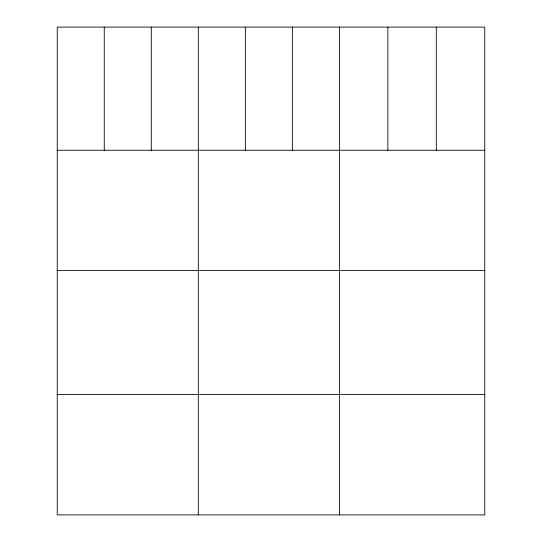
<?xml version="1.0" encoding="UTF-8"?>
<svg xmlns="http://www.w3.org/2000/svg" width="542" height="542" viewBox="0 0 542 542"><rect width="100%" height="100%" fill="white"/><g stroke="black" fill="none" stroke-linecap="round" stroke-linejoin="round"><path stroke-width="0.81" d="M484.765 150.249L484.765 514.9L57.235 514.9L57.235 27.1L484.765 27.1L484.765 150.249L57.235 150.249M57.235 270.58L484.765 270.58M57.235 394.562L484.765 394.562M436.31 27.1L436.31 150.249M387.862 27.1L387.862 150.249M339.407 27.1L339.407 514.9M292.375 27.1L292.375 150.249M245.35 27.1L245.35 150.249M198.318 27.1L198.318 514.9M151.293 27.1L151.293 150.249M104.26 27.1L104.26 150.249"/></g></svg>
